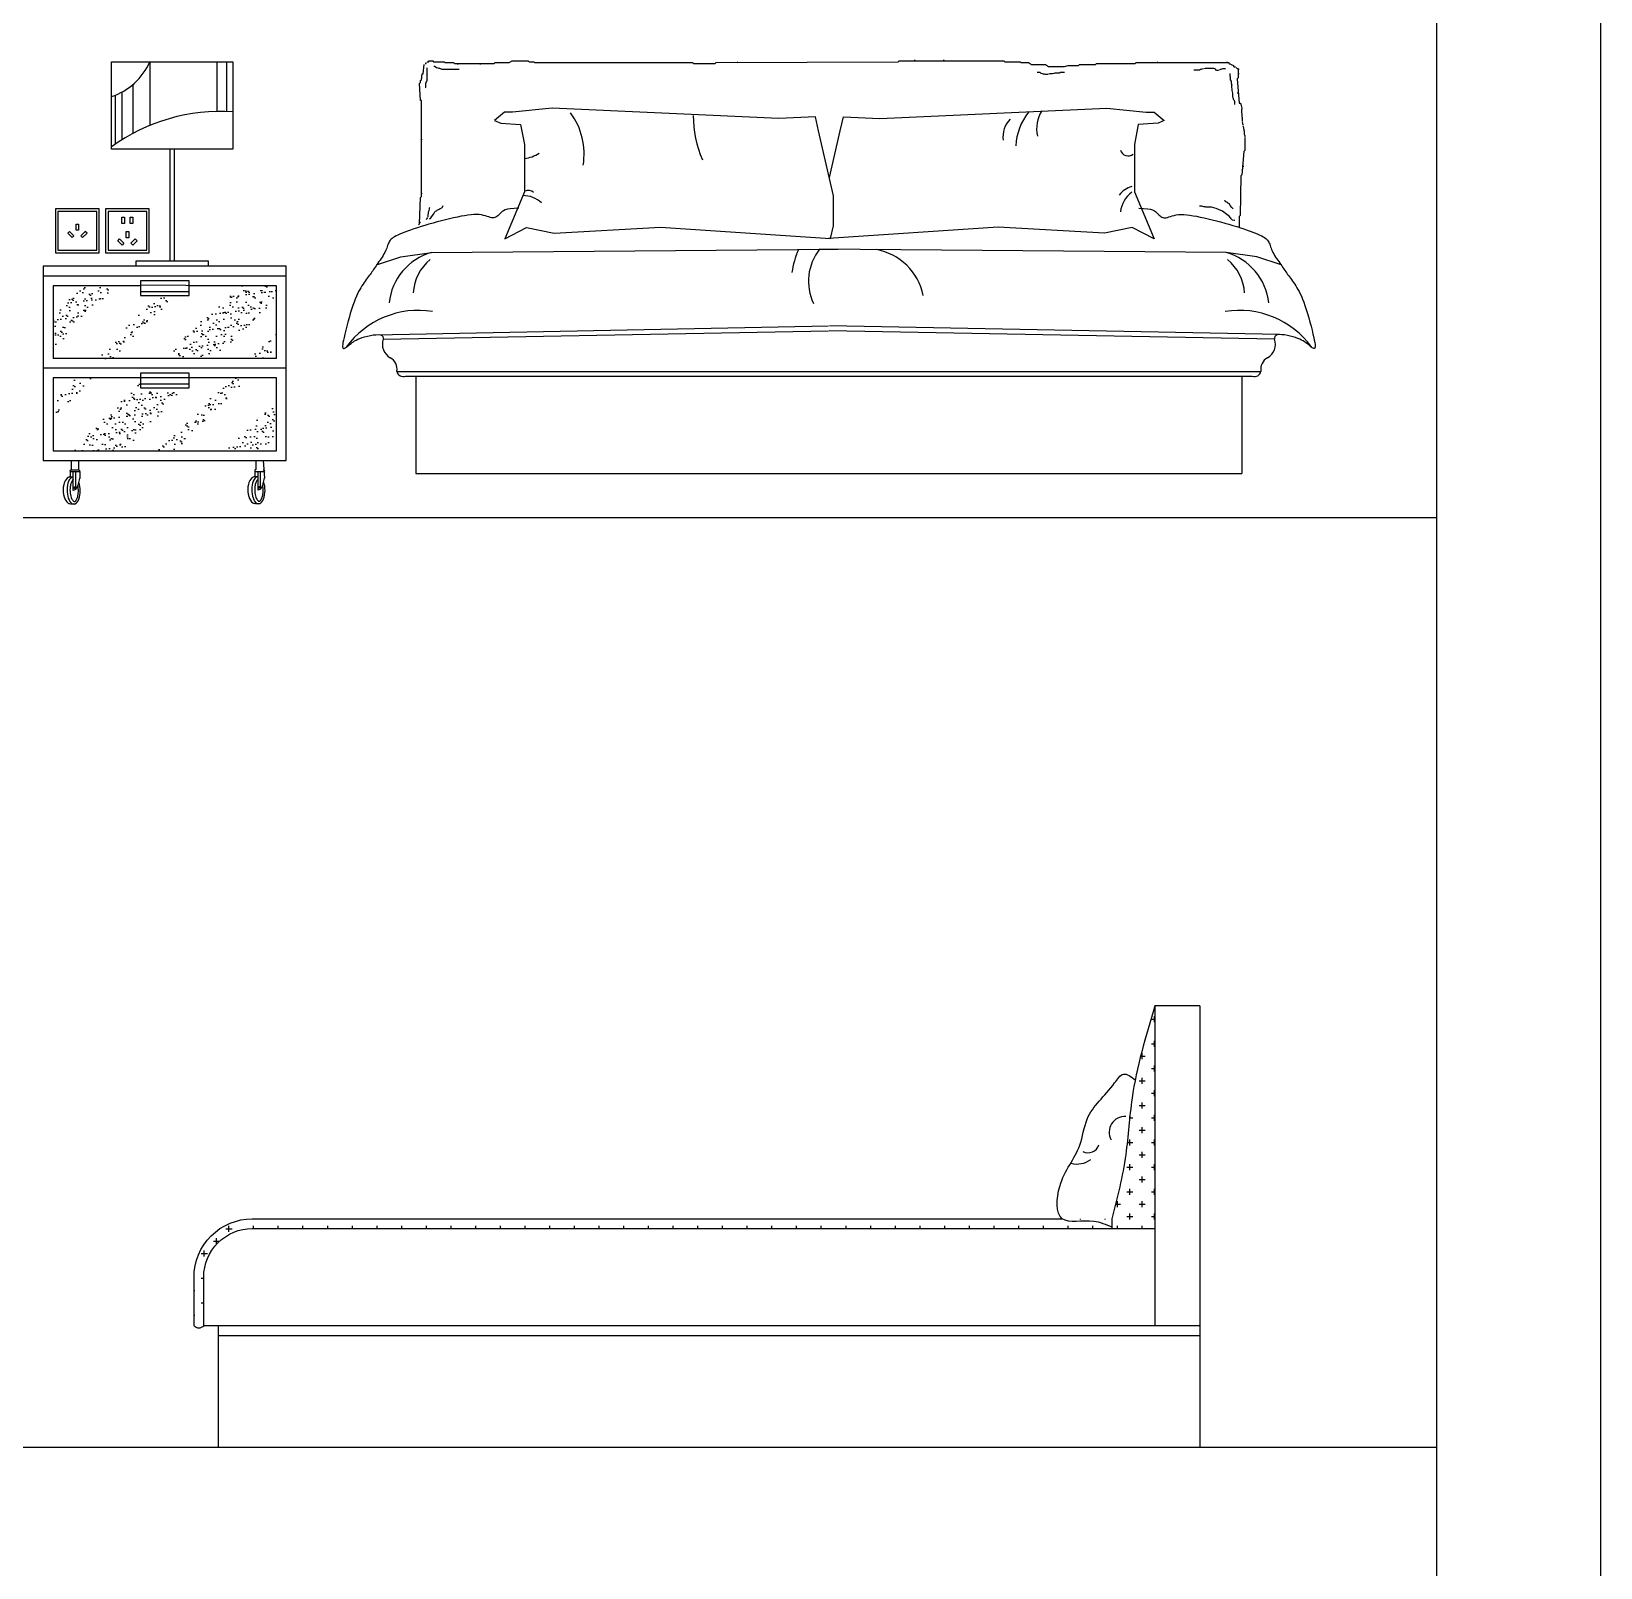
# Model space of a CAD drawing. Header units: inches. Extents: x 15.4 to 57.9, y 9.9 to 34.7.
# Drawn here: x 33.188 to 36.418, y 21.963 to 25.125 of the extents above; entities that cross this region are included whole.
import ezdxf

# ---------------------------------------------------------------- set-up
doc = ezdxf.new("R2010")
doc.units = ezdxf.units.IN
doc.header["$MEASUREMENT"] = 0
for name, color, linetype in [('02', 2, 'Continuous'), ('1', 1, 'Continuous'), ('8', 8, 'Continuous'), ('kadrbm', 4, 'Continuous')]:
    doc.layers.add(name, color=color, linetype=linetype)
pattern_1 = [(0, (36.813902, 6.785021), (0.0254, 0.0254), [0.0127, -0.0381]), (90, (36.820252, 6.778671), (-0.0254, 0.0254), [0.0127, -0.0381])]

# ---------------------------------------------------------------- blocks, each defined once
blk = doc.blocks.new('kadrbm')
at = {"layer": 'kadrbm', "color": 4}
blk.add_lwpolyline([(0, 0), (0, 24.7972), (21, 24.7972), (21, 0), (0, 0)], close=True, dxfattribs=at)
blk.add_lwpolyline([(20.6631, 0.3257), (20.6631, 24.4603), (0.3369, 24.4603), (0.3369, 0.3257), (20.6631, 0.3257)], dxfattribs=at)

msp = doc.modelspace()

# ---------------------------------------------------------------- hatches: boundary and pattern name
at = {"layer": '8'}
h = msp.add_hatch(dxfattribs=at)
h.set_pattern_fill('AR-SAND', color=256, scale=0.012, style=0)
h.set_pattern_definition([(37.5, (26.076506, 16.970882), (-0.00075592, 0.023121885), [0, -0.01824, 0, -0.0204, 0, -0.0195]), (7.5, (26.076506, 16.970882), (0.02123732, 0.03386575), [0, -0.00984, 0, -0.01644, 0, -0.0063]), (327.5, (26.061746, 16.970882), (0.037369702, 6.791e-05), [0, -0.006, 0, -0.0216, 0, -0.0282]), (317.5, (26.061746, 16.970882), (0.03607352, 0.01053211), [0, -0.003, 0, -0.01416, 0, -0.0162])])
h.paths.add_polyline_path([(33.3631, 24.6017), (33.2924, 24.6017), (33.2324, 24.5416), (33.2324, 24.4709)])
h.paths.add_polyline_path([(33.3145, 24.4117), (33.2792, 24.4117), (33.2324, 24.3649), (33.2324, 24.3295)])
h.paths.add_polyline_path([(33.4845, 24.5817), (33.4492, 24.5817), (33.3192, 24.4517), (33.3545, 24.4517)])
h.paths.add_polyline_path([(33.6813, 24.6017), (33.6106, 24.6017), (33.4606, 24.4517), (33.5313, 24.4517)])
h.paths.add_polyline_path([(33.4713, 24.3917), (33.4124, 24.3917), (33.4124, 24.4034), (33.2706, 24.2617), (33.3413, 24.2617)])
h.paths.add_polyline_path([(33.5067, 24.3917), (33.4713, 24.3917), (33.3413, 24.2617), (33.3767, 24.2617)])
h.paths.add_polyline_path([(33.6924, 24.5774), (33.6924, 24.6017), (33.6813, 24.6017), (33.5313, 24.4517), (33.5667, 24.4517)])
h.paths.add_polyline_path([(33.6327, 24.4117), (33.5974, 24.4117), (33.4474, 24.2617), (33.4827, 24.2617)])
h.paths.add_polyline_path([(33.6924, 24.4713), (33.6924, 24.5067), (33.6374, 24.4517), (33.6727, 24.4517)], flags=17)
h.paths.add_polyline_path([(33.6924, 24.3652), (33.5888, 24.2617), (33.6595, 24.2617), (33.6924, 24.2945)])
h = msp.add_hatch(dxfattribs=at)
h.set_pattern_fill('CROSS', color=256, scale=0.004, style=0)
h.set_pattern_definition(pattern_1)
edge = h.paths.add_edge_path()
edge.add_spline(control_points=[(35.5002, 23.1189), (35.4813, 23.0561), (35.4513, 22.9559), (35.4426, 22.7992), (35.4197, 22.7111), (35.4066, 22.6607)], knot_values=[0, 0, 0, 0, 195.799515, 312.361774, 468.286171, 468.286171, 468.286171, 468.286171], degree=3, periodic=0)
edge.add_line((35.4066, 22.6607), (35.5002, 22.6607))
edge.add_line((35.5002, 22.6607), (35.5002, 23.1189))
h = msp.add_hatch(dxfattribs=at)
h.set_pattern_fill('CROSS', color=256, scale=0.004, style=0)
h.set_pattern_definition(pattern_1)
h.paths.add_polyline_path([(33.6426, 22.6807, 0.414214), (33.5226, 22.5607), (33.5226, 22.4607, 0.436993), (33.5426, 22.4607), (33.5426, 22.5607, -0.414214), (33.6426, 22.6607), (34.6907, 22.6607), (34.6907, 22.6807)])
h = msp.add_hatch(dxfattribs=at)
h.set_pattern_fill('CROSS', color=256, scale=0.004, style=0)
h.set_pattern_definition(pattern_1)
h.paths.add_polyline_path([(35.4118, 22.6607), (35.4118, 22.6807), (34.6907, 22.6807), (34.6907, 22.6607)])

# ---------------------------------------------------------------- linework, layer by layer
at = {"layer": '02'}
for p, q in [((33.4322, 24.9318), (33.4322, 25.0627)), ((33.5705, 24.9604), (33.5705, 25.0627)), ((33.5902, 24.9603), (33.5902, 25.0627)), ((34.0022, 25.0627), (34.0061, 25.0627)), ((34.0061, 25.0647), (34.0139, 25.0647)), ((34.0061, 25.0627), (34.0061, 25.0647)), ((34.0139, 25.0647), (34.0158, 25.0627)), ((34.0158, 25.0627), (34.0372, 25.0627)), ((34.0372, 25.0627), (34.0392, 25.0608)), ((34.1713, 25.0608), (34.1771, 25.0647)), ((34.1771, 25.0647), (34.2102, 25.0647)), ((34.2102, 25.0647), (34.2121, 25.0627)), ((34.2121, 25.0627), (34.2218, 25.0627)), ((34.2218, 25.0627), (34.2238, 25.0608)), ((34.5969, 25.0608), (34.972, 25.0627)), ((34.6397, 25.0608), (34.6416, 25.0627)), ((34.972, 25.0627), (34.9739, 25.0647)), ((34.9739, 25.0647), (35.1896, 25.0647)), ((35.005, 25.0647), (35.007, 25.0666)), ((35.0653, 25.0666), (35.0672, 25.0647)), ((35.1896, 25.0647), (35.1916, 25.0627)), ((35.1916, 25.0627), (35.2227, 25.0627)), ((35.2227, 25.0627), (35.2246, 25.0608)), ((35.5044, 25.0608), (35.5064, 25.0627)), ((35.6483, 25.0627), (35.6483, 25.0608)), ((33.9906, 25.0258), (33.9925, 25.0375)), ((33.9906, 25.0297), (33.9925, 25.0297)), ((33.9925, 25.0375), (33.9945, 25.0375)), ((33.9945, 25.0375), (33.9964, 25.0569)), ((33.9945, 25.053), (33.9964, 25.053)), ((33.9984, 25.0589), (34.0003, 25.0589)), ((34.0003, 25.0589), (34.0003, 25.0608)), ((34.002, 25.0503), (34.002, 25.0238)), ((34.002, 25.0379), (34.0028, 25.0363)), ((34.016, 25.0534), (34.0176, 25.0534)), ((34.0176, 25.0534), (34.0192, 25.0527)), ((34.0192, 25.0527), (34.0215, 25.0511)), ((34.0215, 25.0511), (34.0246, 25.0503)), ((34.0246, 25.0503), (34.0262, 25.0495)), ((34.0262, 25.0495), (34.0277, 25.0495)), ((34.0277, 25.0495), (34.0324, 25.0472)), ((34.0324, 25.0472), (34.0683, 25.0472)), ((34.0392, 25.0608), (34.0567, 25.0608)), ((34.0567, 25.0608), (34.0586, 25.0589)), ((34.0586, 25.0589), (34.1402, 25.0589)), ((34.0644, 25.0589), (34.0664, 25.0569)), ((34.1111, 25.0569), (34.113, 25.0589)), ((34.1402, 25.0589), (34.1422, 25.0608)), ((34.1422, 25.0608), (34.1713, 25.0608)), ((34.2238, 25.0608), (34.5483, 25.0608)), ((34.5483, 25.0608), (34.5503, 25.0589)), ((34.5503, 25.0589), (34.595, 25.0589)), ((34.595, 25.0589), (34.5969, 25.0608)), ((35.2246, 25.0608), (35.2402, 25.0608)), ((35.2402, 25.0608), (35.246, 25.0569)), ((35.246, 25.0569), (35.2751, 25.0569)), ((35.2581, 25.0409), (35.2637, 25.0409)), ((35.2637, 25.0409), (35.2653, 25.0393)), ((35.2653, 25.0393), (35.2685, 25.0385)), ((35.2685, 25.0385), (35.2701, 25.0377)), ((35.2701, 25.0377), (35.2724, 25.0377)), ((35.2724, 25.0377), (35.274, 25.0369)), ((35.274, 25.0369), (35.2796, 25.0369)), ((35.2751, 25.0569), (35.281, 25.053)), ((35.2796, 25.0369), (35.2812, 25.0377)), ((35.281, 25.053), (35.314, 25.053)), ((35.2828, 25.0377), (35.2844, 25.0385)), ((35.2844, 25.0385), (35.2892, 25.0385)), ((35.2892, 25.0385), (35.2932, 25.0393)), ((35.2932, 25.0393), (35.2948, 25.0401)), ((35.2948, 25.0401), (35.3036, 25.0401)), ((35.3036, 25.0401), (35.3059, 25.0409)), ((35.3059, 25.0409), (35.3139, 25.0409)), ((35.314, 25.053), (35.3218, 25.055)), ((35.3218, 25.055), (35.3432, 25.055)), ((35.3432, 25.055), (35.3451, 25.0569)), ((35.3451, 25.0569), (35.3781, 25.0569)), ((35.3781, 25.0569), (35.3801, 25.0589)), ((35.3801, 25.0589), (35.4598, 25.0589)), ((35.4598, 25.0589), (35.4617, 25.0608)), ((35.4617, 25.0608), (35.6521, 25.0608)), ((35.5923, 25.0457), (35.5803, 25.0457)), ((35.5938, 25.0465), (35.5923, 25.0457)), ((35.5954, 25.0465), (35.5938, 25.0465)), ((35.597, 25.0473), (35.5954, 25.0465)), ((35.6002, 25.0481), (35.597, 25.0473)), ((35.6034, 25.0489), (35.6018, 25.0481)), ((35.6218, 25.0489), (35.6034, 25.0489)), ((35.6234, 25.0481), (35.6218, 25.0489)), ((35.625, 25.0473), (35.6234, 25.0481)), ((35.6265, 25.0457), (35.625, 25.0473)), ((35.6281, 25.0449), (35.6265, 25.0457)), ((35.6297, 25.0449), (35.6281, 25.0449)), ((35.6313, 25.0457), (35.6297, 25.0449)), ((35.6345, 25.0465), (35.6329, 25.0457)), ((35.6361, 25.0465), (35.6345, 25.0465)), ((35.6393, 25.0481), (35.6361, 25.0465)), ((35.6457, 25.0481), (35.6393, 25.0481)), ((35.6521, 25.0608), (35.6521, 25.0589)), ((35.6521, 25.0589), (35.6619, 25.055)), ((35.6541, 25.0589), (35.6541, 25.0569)), ((35.6545, 25.0385), (35.6553, 25.0258)), ((35.6545, 25.0337), (35.6553, 25.0313)), ((35.6619, 25.055), (35.6619, 25.053)), ((35.6619, 25.053), (35.6638, 25.053)), ((35.6638, 25.053), (35.6657, 25.0511)), ((35.6677, 25.0511), (35.6696, 25.0491)), ((35.6696, 25.0491), (35.6716, 25.0491)), ((35.6716, 25.0297), (35.6696, 25.0278)), ((35.6716, 25.0491), (35.6716, 25.0297)), ((35.6716, 25.0472), (35.6735, 25.0472)), ((35.6735, 25.0375), (35.6716, 25.0375)), ((33.3749, 24.9024), (33.3749, 25.0007)), ((33.3977, 24.9156), (33.3977, 25.0168)), ((33.9867, 25.0181), (33.9886, 25.02)), ((33.9886, 24.9831), (33.9867, 25.0181)), ((33.9886, 24.9986), (33.9867, 24.9986)), ((33.9886, 25.0239), (33.9906, 25.0258)), ((33.9886, 25.02), (33.9886, 25.0239)), ((33.9997, 25.0199), (33.9989, 25.0184)), ((33.9989, 25.0184), (33.9989, 25.0098)), ((33.9989, 25.0098), (33.9997, 25.009)), ((34.0012, 25.0223), (33.9997, 25.0199)), ((34.002, 25.0238), (34.0012, 25.0223)), ((34.0028, 25.027), (34.002, 25.0254)), ((35.6553, 25.0258), (35.6569, 25.0226)), ((35.6569, 25.0226), (35.6584, 25.0034)), ((35.6569, 25.0178), (35.6584, 25.0146)), ((35.6584, 25.0034), (35.66, 24.9979)), ((35.66, 24.9979), (35.66, 24.9907)), ((35.6696, 25.0278), (35.6735, 24.9773)), ((35.6696, 24.9986), (35.6716, 24.9986)), ((33.3609, 24.8932), (33.3609, 24.994)), ((33.9906, 24.9831), (33.9886, 24.9831)), ((33.9906, 24.785), (33.9906, 24.9831)), ((34.2594, 24.9671), (34.1782, 24.959)), ((34.7263, 24.9461), (34.2594, 24.9671)), ((34.9341, 24.9461), (35.401, 24.9671)), ((35.401, 24.9671), (35.4823, 24.959)), ((35.66, 24.9907), (35.6616, 24.9875)), ((35.6616, 24.9875), (35.6616, 24.9859)), ((35.6616, 24.9859), (35.6624, 24.9843)), ((35.6624, 24.9843), (35.6632, 24.9827)), ((35.6632, 24.9827), (35.664, 24.9811)), ((35.664, 24.9811), (35.664, 24.9747)), ((35.6716, 24.9928), (35.6735, 24.9928)), ((35.6735, 24.9773), (35.6755, 24.9773)), ((35.6755, 24.9773), (35.6774, 24.9753)), ((35.6774, 24.9753), (35.6794, 24.9673)), ((35.6788, 24.966), (35.6781, 24.9638)), ((35.6794, 24.9673), (35.6788, 24.966)), ((34.1619, 24.959), (34.1411, 24.9416)), ((34.1411, 24.9416), (34.1538, 24.9365)), ((34.1538, 24.9365), (34.1944, 24.9332)), ((34.1782, 24.959), (34.1619, 24.959)), ((34.1944, 24.9332), (34.2025, 24.8926)), ((34.8015, 24.9492), (34.7263, 24.9461)), ((34.8081, 24.9205), (34.8015, 24.9492)), ((34.8524, 24.9205), (34.859, 24.9492)), ((34.859, 24.9492), (34.9341, 24.9461)), ((35.466, 24.9332), (35.4579, 24.8926)), ((35.5067, 24.9365), (35.466, 24.9332)), ((35.4823, 24.959), (35.4985, 24.959)), ((35.4985, 24.959), (35.5194, 24.9416)), ((35.5194, 24.9416), (35.5067, 24.9365)), ((35.6781, 24.9638), (35.6781, 24.9617)), ((35.6781, 24.9617), (35.6783, 24.9604)), ((35.6783, 24.9604), (35.6785, 24.9589)), ((35.6785, 24.9589), (35.6786, 24.9575)), ((35.6786, 24.9575), (35.679, 24.9561)), ((35.679, 24.9561), (35.6797, 24.942)), ((35.679, 24.9515), (35.6794, 24.9503)), ((35.6794, 24.9463), (35.6797, 24.9447)), ((35.6797, 24.942), (35.6799, 24.9405)), ((35.6799, 24.9391), (35.6806, 24.9365)), ((35.6806, 24.9365), (35.6806, 24.9353)), ((35.6806, 24.9353), (35.681, 24.9338)), ((35.681, 24.9338), (35.6812, 24.9324)), ((33.9925, 24.9015), (33.9906, 24.9035)), ((34.8389, 24.7866), (34.8081, 24.9205)), ((34.8302, 24.8242), (34.8524, 24.9205)), ((35.6815, 24.9309), (35.6819, 24.9297)), ((35.6819, 24.9297), (35.6821, 24.9286)), ((35.6821, 24.9286), (35.6824, 24.927)), ((35.6824, 24.927), (35.6828, 24.9255)), ((35.6828, 24.9255), (35.6832, 24.9239)), ((35.6832, 24.9239), (35.6833, 24.9226)), ((35.6833, 24.9226), (35.6835, 24.9215)), ((35.6835, 24.9215), (35.6837, 24.9199)), ((35.6837, 24.9199), (35.6837, 24.9168)), ((35.6837, 24.9168), (35.6839, 24.9157)), ((35.6839, 24.9157), (35.6839, 24.9136)), ((35.6839, 24.9136), (35.6843, 24.9125)), ((35.6843, 24.9125), (35.685, 24.9103)), ((35.685, 24.9103), (35.6855, 24.9091)), ((35.6862, 24.9065), (35.6852, 24.9054)), ((35.6852, 24.9054), (35.6852, 24.8802)), ((35.6855, 24.9091), (35.6862, 24.908)), ((34.2025, 24.8926), (34.2025, 24.7952)), ((35.4579, 24.8926), (35.4579, 24.7952)), ((35.6832, 24.8782), (35.6793, 24.8297)), ((35.6852, 24.8802), (35.6832, 24.8782)), ((35.6813, 24.8413), (35.6793, 24.8394)), ((35.6832, 24.8472), (35.6813, 24.8472)), ((35.6774, 24.8277), (35.6755, 24.7462)), ((35.6793, 24.8297), (35.6774, 24.8277)), ((33.9867, 24.7287), (33.9886, 24.7831)), ((33.9886, 24.7831), (33.9906, 24.785)), ((33.9906, 24.7908), (33.9925, 24.7928)), ((34.2025, 24.7952), (34.162, 24.6982)), ((34.8389, 24.7251), (34.8389, 24.7866)), ((35.4579, 24.7952), (35.4985, 24.6982)), ((35.6441, 24.7763), (35.6441, 24.7771)), ((35.6457, 24.7755), (35.6441, 24.7763)), ((35.6465, 24.7739), (35.6457, 24.7755)), ((35.6481, 24.7739), (35.6465, 24.7739)), ((35.6497, 24.7731), (35.6481, 24.7739)), ((35.6505, 24.7715), (35.6497, 24.7731)), ((35.6521, 24.7707), (35.6505, 24.7715)), ((34.002, 24.7402), (34.0012, 24.7386)), ((34.0028, 24.7418), (34.002, 24.7402)), ((34.0044, 24.7496), (34.0036, 24.748)), ((34.0036, 24.748), (34.0036, 24.7433)), ((34.0051, 24.7542), (34.0044, 24.7527)), ((34.0044, 24.7527), (34.0044, 24.7496)), ((34.0059, 24.7558), (34.0051, 24.7542)), ((34.0067, 24.7597), (34.0059, 24.7558)), ((34.0075, 24.7628), (34.0067, 24.7612)), ((34.0067, 24.7612), (34.0067, 24.7597)), ((34.0075, 24.7394), (34.009, 24.7402)), ((34.009, 24.7402), (34.0114, 24.7433)), ((34.0114, 24.7433), (34.016, 24.7496)), ((34.016, 24.7496), (34.0184, 24.7535)), ((34.0184, 24.7535), (34.0199, 24.755)), ((34.0199, 24.755), (34.0215, 24.7558)), ((34.0215, 24.7558), (34.0231, 24.7574)), ((34.0231, 24.7574), (34.027, 24.7589)), ((34.027, 24.7589), (34.0293, 24.7605)), ((34.0293, 24.7605), (34.0324, 24.762)), ((34.0324, 24.762), (34.034, 24.7636)), ((34.034, 24.7636), (34.0348, 24.7651)), ((34.0348, 24.7651), (34.0355, 24.7667)), ((34.0487, 24.7393), (34.0403, 24.7372)), ((34.0569, 24.7412), (34.0487, 24.7393)), ((34.0648, 24.743), (34.0569, 24.7412)), ((34.0723, 24.7445), (34.0648, 24.743)), ((34.0795, 24.7458), (34.0723, 24.7445)), ((34.0864, 24.7469), (34.0795, 24.7458)), ((34.0928, 24.7476), (34.0864, 24.7469)), ((34.0988, 24.7481), (34.0928, 24.7476)), ((34.1045, 24.7482), (34.0988, 24.7481)), ((34.1096, 24.748), (34.1045, 24.7482)), ((34.1143, 24.7474), (34.1096, 24.748)), ((34.1186, 24.7465), (34.1143, 24.7474)), ((34.1225, 24.7455), (34.1186, 24.7465)), ((34.1261, 24.7443), (34.1225, 24.7455)), ((34.1293, 24.7432), (34.1261, 24.7443)), ((34.1323, 24.7423), (34.1293, 24.7432)), ((34.135, 24.7416), (34.1323, 24.7423)), ((34.1375, 24.7412), (34.135, 24.7416)), ((34.1398, 24.7413), (34.1375, 24.7412)), ((34.142, 24.7418), (34.1398, 24.7413)), ((34.144, 24.7426), (34.142, 24.7418)), ((34.1459, 24.7438), (34.144, 24.7426)), ((34.1477, 24.7452), (34.1459, 24.7438)), ((34.1495, 24.7468), (34.1477, 24.7452)), ((34.1512, 24.7486), (34.1495, 24.7468)), ((34.1529, 24.7504), (34.1512, 24.7486)), ((34.1547, 24.7524), (34.1529, 24.7504)), ((34.1567, 24.7543), (34.1547, 24.7524)), ((34.1593, 24.7561), (34.1567, 24.7543)), ((34.1628, 24.7577), (34.1593, 24.7561)), ((34.1675, 24.7591), (34.1628, 24.7577)), ((34.1736, 24.7602), (34.1675, 24.7591)), ((34.1814, 24.7609), (34.1736, 24.7602)), ((34.1913, 24.7612), (34.1814, 24.7609)), ((35.4671, 24.7612), (35.477, 24.7609)), ((35.477, 24.7609), (35.4848, 24.7602)), ((35.4848, 24.7602), (35.4909, 24.7591)), ((35.4909, 24.7591), (35.4956, 24.7577)), ((35.4956, 24.7577), (35.4991, 24.7561)), ((35.4991, 24.7561), (35.5017, 24.7543)), ((35.5017, 24.7543), (35.5037, 24.7524)), ((35.5037, 24.7524), (35.5055, 24.7504)), ((35.5055, 24.7504), (35.5072, 24.7486)), ((35.5072, 24.7486), (35.5089, 24.7468)), ((35.5089, 24.7468), (35.5107, 24.7452)), ((35.5107, 24.7452), (35.5125, 24.7438)), ((35.5125, 24.7438), (35.5144, 24.7426)), ((35.5144, 24.7426), (35.5164, 24.7418)), ((35.5164, 24.7418), (35.5186, 24.7413)), ((35.5186, 24.7413), (35.5209, 24.7412)), ((35.5209, 24.7412), (35.5234, 24.7416)), ((35.5234, 24.7416), (35.5261, 24.7423)), ((35.5261, 24.7423), (35.5291, 24.7432)), ((35.5291, 24.7432), (35.5323, 24.7443)), ((35.5323, 24.7443), (35.5359, 24.7455)), ((35.5359, 24.7455), (35.5398, 24.7465)), ((35.5398, 24.7465), (35.5441, 24.7474)), ((35.5441, 24.7474), (35.5488, 24.748)), ((35.5488, 24.748), (35.554, 24.7482)), ((35.554, 24.7482), (35.5596, 24.7481)), ((35.5596, 24.7481), (35.5656, 24.7476)), ((35.5656, 24.7476), (35.572, 24.7469)), ((35.572, 24.7469), (35.5789, 24.7458)), ((35.5789, 24.7458), (35.5861, 24.7445)), ((35.5861, 24.7445), (35.5936, 24.743)), ((35.597, 24.7651), (35.5923, 24.7651)), ((35.5936, 24.743), (35.6015, 24.7412)), ((35.601, 24.7643), (35.597, 24.7651)), ((35.6034, 24.7643), (35.601, 24.7643)), ((35.6015, 24.7412), (35.6097, 24.7393)), ((35.605, 24.7635), (35.6034, 24.7643)), ((35.617, 24.7635), (35.605, 24.7635)), ((35.6097, 24.7393), (35.6181, 24.7372)), ((35.6265, 24.7604), (35.617, 24.7635)), ((35.6313, 24.7588), (35.6265, 24.7604)), ((35.6393, 24.7548), (35.6313, 24.7588)), ((35.6481, 24.7484), (35.6393, 24.7548)), ((35.6537, 24.7444), (35.6481, 24.7484)), ((35.6537, 24.7699), (35.6521, 24.7707)), ((35.6545, 24.7683), (35.6537, 24.7699)), ((35.6569, 24.7396), (35.6537, 24.7444)), ((35.6553, 24.7667), (35.6545, 24.7683)), ((35.6584, 24.7627), (35.6553, 24.7667)), ((35.66, 24.7364), (35.6569, 24.7396)), ((35.6616, 24.7596), (35.6584, 24.7627)), ((35.6755, 24.7462), (35.6735, 24.7442)), ((35.6735, 24.7442), (35.6738, 24.7215)), ((35.6774, 24.7559), (35.6755, 24.7559)), ((33.9463, 24.7077), (33.942, 24.7059)), ((33.9511, 24.7097), (33.9463, 24.7077)), ((33.9563, 24.7118), (33.9511, 24.7097)), ((33.9621, 24.7139), (33.9563, 24.7118)), ((33.9684, 24.7162), (33.9621, 24.7139)), ((33.9751, 24.7184), (33.9684, 24.7162)), ((33.9823, 24.7208), (33.9751, 24.7184)), ((33.9899, 24.7232), (33.9823, 24.7208)), ((33.9848, 24.7268), (33.9867, 24.7287)), ((33.9867, 24.7306), (33.9886, 24.7326)), ((33.9978, 24.7256), (33.9899, 24.7232)), ((34.0061, 24.728), (33.9978, 24.7256)), ((34.0012, 24.7386), (34.0005, 24.7371)), ((34.0145, 24.7304), (34.0061, 24.728)), ((34.0231, 24.7328), (34.0145, 24.7304)), ((34.0317, 24.735), (34.0231, 24.7328)), ((34.0403, 24.7372), (34.0317, 24.735)), ((34.162, 24.6982), (34.2072, 24.7218)), ((34.2072, 24.7218), (34.264, 24.7098)), ((34.264, 24.7098), (34.4826, 24.7221)), ((34.4826, 24.7221), (34.8323, 24.6988)), ((35.1779, 24.7221), (34.8282, 24.6988)), ((34.8323, 24.6988), (34.8389, 24.7251)), ((35.3965, 24.7098), (35.1779, 24.7221)), ((35.4532, 24.7218), (35.3965, 24.7098)), ((35.4985, 24.6982), (35.4532, 24.7218)), ((35.6181, 24.7372), (35.6267, 24.735)), ((35.6267, 24.735), (35.6353, 24.7328)), ((35.6353, 24.7328), (35.6439, 24.7304)), ((35.6439, 24.7304), (35.6523, 24.728)), ((35.6523, 24.728), (35.6606, 24.7256)), ((35.6632, 24.7356), (35.66, 24.7364)), ((35.6606, 24.7256), (35.6685, 24.7232)), ((35.6648, 24.7356), (35.6632, 24.7356)), ((35.6685, 24.7232), (35.6761, 24.7208)), ((35.6761, 24.7208), (35.6833, 24.7184)), ((35.6833, 24.7184), (35.69, 24.7162)), ((35.69, 24.7162), (35.6963, 24.7139)), ((35.6963, 24.7139), (35.7021, 24.7118)), ((35.7021, 24.7118), (35.7073, 24.7097)), ((35.7073, 24.7097), (35.7121, 24.7077)), ((35.7121, 24.7077), (35.7164, 24.7059)), ((33.918, 24.6762), (33.9167, 24.6732)), ((33.9191, 24.6791), (33.918, 24.6762)), ((33.9201, 24.6818), (33.9191, 24.6791)), ((33.921, 24.6845), (33.9201, 24.6818)), ((33.9219, 24.687), (33.921, 24.6845)), ((33.9229, 24.6894), (33.9219, 24.687)), ((33.924, 24.6916), (33.9229, 24.6894)), ((33.9252, 24.6936), (33.924, 24.6916)), ((33.9266, 24.6955), (33.9252, 24.6936)), ((33.9282, 24.6973), (33.9266, 24.6955)), ((33.9302, 24.699), (33.9282, 24.6973)), ((33.9325, 24.7007), (33.9302, 24.699)), ((33.9352, 24.7024), (33.9325, 24.7007)), ((33.9384, 24.7041), (33.9352, 24.7024)), ((33.942, 24.7059), (33.9384, 24.7041)), ((34.0114, 24.67), (34.8484, 24.6767)), ((35.647, 24.67), (34.81, 24.6767)), ((34.8282, 24.6988), (34.8281, 24.6991)), ((35.7164, 24.7059), (35.72, 24.7041)), ((35.72, 24.7041), (35.7232, 24.7024)), ((35.7232, 24.7024), (35.7259, 24.7007)), ((35.7259, 24.7007), (35.7282, 24.699)), ((35.7282, 24.699), (35.7302, 24.6973)), ((35.7302, 24.6973), (35.7318, 24.6955)), ((35.7318, 24.6955), (35.7332, 24.6936)), ((35.7332, 24.6936), (35.7344, 24.6916)), ((35.7344, 24.6916), (35.7355, 24.6894)), ((35.7355, 24.6894), (35.7365, 24.687)), ((35.7365, 24.687), (35.7374, 24.6845)), ((35.7374, 24.6845), (35.7383, 24.6818)), ((35.7383, 24.6818), (35.7393, 24.6791)), ((35.7393, 24.6791), (35.7404, 24.6762)), ((35.7404, 24.6762), (35.7417, 24.6732)), ((33.8972, 24.6425), (33.8954, 24.6399)), ((33.8991, 24.6453), (33.8972, 24.6425)), ((33.8985, 24.6444), (33.9484, 24.661)), ((33.9012, 24.6482), (33.8991, 24.6453)), ((33.9033, 24.6512), (33.9012, 24.6482)), ((33.9055, 24.6543), (33.9033, 24.6512)), ((33.9076, 24.6574), (33.9055, 24.6543)), ((33.9098, 24.6606), (33.9076, 24.6574)), ((33.9118, 24.6638), (33.9098, 24.6606)), ((33.9136, 24.667), (33.9118, 24.6638)), ((33.9153, 24.6701), (33.9136, 24.667)), ((33.9167, 24.6732), (33.9153, 24.6701)), ((33.9484, 24.661), (34.0114, 24.67)), ((35.71, 24.661), (35.647, 24.67)), ((35.7599, 24.6444), (35.71, 24.661)), ((35.7417, 24.6732), (35.7431, 24.6701)), ((35.7431, 24.6701), (35.7448, 24.667)), ((35.7448, 24.667), (35.7466, 24.6638)), ((35.7466, 24.6638), (35.7486, 24.6606)), ((35.7486, 24.6606), (35.7508, 24.6574)), ((35.7508, 24.6574), (35.7529, 24.6543)), ((35.7529, 24.6543), (35.7551, 24.6512)), ((35.7551, 24.6512), (35.7572, 24.6482)), ((35.7572, 24.6482), (35.7593, 24.6453)), ((35.7593, 24.6453), (35.7612, 24.6425)), ((35.7612, 24.6425), (35.763, 24.6399)), ((33.7124, 24.6417), (33.2124, 24.6417)), ((33.2124, 24.6217), (33.7124, 24.6217)), ((33.875, 24.6111), (33.8727, 24.608)), ((33.8771, 24.6141), (33.875, 24.6111)), ((33.8793, 24.617), (33.8771, 24.6141)), ((33.8813, 24.6197), (33.8793, 24.617)), ((33.8833, 24.6224), (33.8813, 24.6197)), ((33.8852, 24.625), (33.8833, 24.6224)), ((33.887, 24.6275), (33.8852, 24.625)), ((33.8887, 24.6299), (33.887, 24.6275)), ((33.8904, 24.6324), (33.8887, 24.6299)), ((33.892, 24.6348), (33.8904, 24.6324)), ((33.8937, 24.6373), (33.892, 24.6348)), ((33.8954, 24.6399), (33.8937, 24.6373)), ((35.763, 24.6399), (35.7647, 24.6373)), ((35.7647, 24.6373), (35.7664, 24.6348)), ((35.7664, 24.6348), (35.7681, 24.6324)), ((35.7681, 24.6324), (35.7697, 24.6299)), ((35.7697, 24.6299), (35.7714, 24.6275)), ((35.7714, 24.6275), (35.7732, 24.625)), ((35.7732, 24.625), (35.7751, 24.6224)), ((35.7751, 24.6224), (35.7771, 24.6197)), ((35.7771, 24.6197), (35.7791, 24.617)), ((35.7791, 24.617), (35.7813, 24.6141)), ((35.7813, 24.6141), (35.7834, 24.6111)), ((35.7834, 24.6111), (35.7857, 24.608)), ((33.4124, 24.6037), (33.6924, 24.6017)), ((33.4124, 24.5897), (33.5124, 24.5897)), ((33.8568, 24.5798), (33.8544, 24.5741)), ((33.8591, 24.5849), (33.8568, 24.5798)), ((33.8614, 24.5895), (33.8591, 24.5849)), ((33.8637, 24.5938), (33.8614, 24.5895)), ((33.866, 24.5976), (33.8637, 24.5938)), ((33.8682, 24.6013), (33.866, 24.5976)), ((33.8705, 24.6047), (33.8682, 24.6013)), ((33.8727, 24.608), (33.8705, 24.6047)), ((35.7857, 24.608), (35.7879, 24.6047)), ((35.7879, 24.6047), (35.7902, 24.6013)), ((35.7902, 24.6013), (35.7924, 24.5976)), ((35.7924, 24.5976), (35.7947, 24.5938)), ((35.7947, 24.5938), (35.797, 24.5895)), ((35.797, 24.5895), (35.7993, 24.5849)), ((35.7993, 24.5849), (35.8016, 24.5798)), ((35.8016, 24.5798), (35.804, 24.5741)), ((33.8468, 24.5528), (33.8443, 24.5444)), ((33.8494, 24.5606), (33.8468, 24.5528)), ((33.8519, 24.5677), (33.8494, 24.5606)), ((33.8544, 24.5741), (33.8519, 24.5677)), ((35.804, 24.5741), (35.8065, 24.5677)), ((35.8065, 24.5677), (35.809, 24.5606)), ((35.809, 24.5606), (35.8116, 24.5528)), ((35.8116, 24.5528), (35.8141, 24.5444)), ((33.8369, 24.5181), (33.8348, 24.5098)), ((33.8392, 24.5268), (33.8369, 24.5181)), ((33.8417, 24.5356), (33.8392, 24.5268)), ((33.8443, 24.5444), (33.8417, 24.5356)), ((33.897, 24.5008), (34.8282, 24.519)), ((35.7564, 24.5009), (34.8302, 24.519)), ((35.8141, 24.5444), (35.8167, 24.5356)), ((35.8167, 24.5356), (35.8192, 24.5268)), ((35.8192, 24.5268), (35.8215, 24.5181)), ((35.8215, 24.5181), (35.8236, 24.5098)), ((33.8286, 24.4807), (33.8284, 24.4777)), ((33.8292, 24.4846), (33.8286, 24.4807)), ((33.8301, 24.4894), (33.8292, 24.4846)), ((33.8313, 24.4952), (33.8301, 24.4894)), ((33.8329, 24.502), (33.8313, 24.4952)), ((33.8348, 24.5098), (33.8329, 24.502)), ((33.8416, 24.4796), (33.8437, 24.4812)), ((33.8437, 24.4812), (33.8458, 24.4829)), ((33.8458, 24.4829), (33.848, 24.4846)), ((33.848, 24.4846), (33.8505, 24.4863)), ((33.8505, 24.4863), (33.8532, 24.488)), ((33.8532, 24.488), (33.8562, 24.4897)), ((33.8562, 24.4897), (33.8598, 24.4913)), ((33.8598, 24.4913), (33.8638, 24.493)), ((33.8638, 24.493), (33.8685, 24.4947)), ((33.8685, 24.4947), (33.8738, 24.4963)), ((33.8738, 24.4963), (33.8795, 24.4979)), ((33.8795, 24.4979), (33.8855, 24.4992)), ((33.8855, 24.4992), (33.8914, 24.5002)), ((33.8914, 24.5002), (33.897, 24.5008)), ((33.897, 24.5008), (33.902, 24.5009)), ((33.902, 24.5009), (33.9063, 24.5004)), ((33.9063, 24.5004), (33.9094, 24.4991)), ((33.9094, 24.4991), (33.9114, 24.497)), ((33.9114, 24.497), (33.9122, 24.4943)), ((33.9122, 24.4914), (34.8283, 24.509)), ((33.9122, 24.4943), (33.9122, 24.4914)), ((35.7462, 24.4914), (34.8301, 24.509)), ((35.747, 24.497), (35.7462, 24.4943)), ((35.7462, 24.4943), (35.7462, 24.4914)), ((35.749, 24.4991), (35.747, 24.497)), ((35.7521, 24.5004), (35.749, 24.4991)), ((35.7564, 24.5009), (35.7521, 24.5004)), ((35.7614, 24.5008), (35.7564, 24.5009)), ((35.767, 24.5002), (35.7614, 24.5008)), ((35.7729, 24.4992), (35.767, 24.5002)), ((35.7789, 24.4979), (35.7729, 24.4992)), ((35.7846, 24.4963), (35.7789, 24.4979)), ((35.7899, 24.4947), (35.7846, 24.4963)), ((35.7946, 24.493), (35.7899, 24.4947)), ((35.7986, 24.4913), (35.7946, 24.493)), ((35.8022, 24.4897), (35.7986, 24.4913)), ((35.8052, 24.488), (35.8022, 24.4897)), ((35.8079, 24.4863), (35.8052, 24.488)), ((35.8104, 24.4846), (35.8079, 24.4863)), ((35.8126, 24.4829), (35.8104, 24.4846)), ((35.8147, 24.4812), (35.8126, 24.4829)), ((35.8168, 24.4796), (35.8147, 24.4812)), ((35.8236, 24.5098), (35.8255, 24.502)), ((35.8255, 24.502), (35.8271, 24.4952)), ((35.8271, 24.4952), (35.8283, 24.4894)), ((35.8283, 24.4894), (35.8292, 24.4846)), ((35.8292, 24.4846), (35.8298, 24.4807)), ((35.8298, 24.4807), (35.83, 24.4777)), ((33.6924, 24.4517), (33.2324, 24.4517)), ((33.8284, 24.4777), (33.8284, 24.4755)), ((33.8284, 24.4755), (33.8287, 24.4739)), ((33.8287, 24.4739), (33.8293, 24.473)), ((33.8293, 24.473), (33.8302, 24.4726)), ((33.8302, 24.4726), (33.8313, 24.4727)), ((33.8313, 24.4727), (33.8326, 24.4732)), ((33.8326, 24.4732), (33.8342, 24.474)), ((33.8342, 24.474), (33.8358, 24.4751)), ((33.8358, 24.4751), (33.8377, 24.4764)), ((33.8377, 24.4764), (33.8396, 24.4779)), ((33.8396, 24.4779), (33.8416, 24.4796)), ((35.8188, 24.4779), (35.8168, 24.4796)), ((35.8207, 24.4764), (35.8188, 24.4779)), ((35.8226, 24.4751), (35.8207, 24.4764)), ((35.8242, 24.474), (35.8226, 24.4751)), ((35.8258, 24.4732), (35.8242, 24.474)), ((35.8271, 24.4727), (35.8258, 24.4732)), ((35.8282, 24.4726), (35.8271, 24.4727)), ((35.8291, 24.473), (35.8282, 24.4726)), ((35.8297, 24.4739), (35.8291, 24.473)), ((35.83, 24.4755), (35.8297, 24.4739)), ((35.83, 24.4777), (35.83, 24.4755)), ((33.7124, 24.4317), (33.2124, 24.4317)), ((33.94, 24.4253), (35.7184, 24.4253)), ((33.6924, 24.4117), (33.2324, 24.4117)), ((33.4124, 24.3997), (33.5124, 24.3997)), ((33.9577, 24.4153), (35.7007, 24.4153)), ((33.9792, 24.4153), (33.9792, 24.2153)), ((35.6792, 24.4153), (35.6792, 24.2153)), ((33.2624, 24.2417), (33.2624, 24.2411)), ((33.2699, 24.2411), (33.2699, 24.2229)), ((33.2699, 24.2229), (33.2848, 24.2229)), ((33.2848, 24.2411), (33.2848, 24.2229)), ((33.2923, 24.2411), (33.2923, 24.2417)), ((33.6426, 24.2422), (33.6426, 24.2417)), ((33.65, 24.2417), (33.65, 24.2235)), ((33.665, 24.2417), (33.6675, 24.2053)), ((33.6725, 24.2417), (33.6725, 24.2422)), ((33.2674, 24.2189), (33.2674, 24.2082)), ((33.2674, 24.2189), (33.2674, 24.2189)), ((33.2674, 24.2189), (33.2873, 24.2189)), ((33.2741, 24.1798), (33.2741, 24.2189)), ((33.2795, 24.1823), (33.2795, 24.2189)), ((33.2873, 24.2189), (33.2873, 24.2047)), ((33.6476, 24.2195), (33.6476, 24.2088)), ((33.6476, 24.2195), (33.6476, 24.2195)), ((33.6476, 24.2195), (33.6675, 24.2195)), ((33.6543, 24.1804), (33.6543, 24.2195)), ((33.6596, 24.1829), (33.6596, 24.2195)), ((33.9792, 24.2153), (35.6792, 24.2153)), ((33.2795, 24.1823), (33.2741, 24.1798)), ((33.6596, 24.1829), (33.6543, 24.1804)), ((35.5926, 23.1189), (35.5002, 23.1189)), ((35.5926, 23.1189), (35.5926, 22.2107)), ((35.5926, 22.4607), (33.5426, 22.4607)), ((33.5726, 22.4607), (33.5726, 22.2107)), ((33.5726, 22.4407), (35.5926, 22.4407)), ((33.5726, 22.2107), (35.5926, 22.2107))]:
    msp.add_line(p, q, dxfattribs=at)
for points in [[(33.3527, 25.0627), (33.6027, 25.0627), (33.6027, 24.8827), (33.3527, 24.8827)], [(33.2426, 24.7546), (33.2426, 24.6746), (33.3226, 24.6746), (33.3226, 24.7546)], [(33.3456, 24.7546), (33.3456, 24.6746), (33.4256, 24.6746), (33.4256, 24.7546)], [(33.3741, 24.7424), (33.3794, 24.7424), (33.3794, 24.7297), (33.3741, 24.7297)], [(33.3912, 24.7424), (33.3965, 24.7424), (33.3965, 24.7297), (33.3912, 24.7297)], [(33.2627, 24.7097), (33.2665, 24.7135), (33.2755, 24.7045), (33.2717, 24.7008)], [(33.2799, 24.7285), (33.2852, 24.7285), (33.2852, 24.7158), (33.2799, 24.7158)], [(33.3024, 24.7097), (33.2987, 24.7135), (33.2897, 24.7045), (33.2934, 24.7008)], [(33.383, 24.7131), (33.3883, 24.7131), (33.3883, 24.7004), (33.383, 24.7004)], [(33.3658, 24.6943), (33.3695, 24.6981), (33.3785, 24.6891), (33.3748, 24.6853)], [(33.4055, 24.6943), (33.4017, 24.6981), (33.3927, 24.6891), (33.3965, 24.6853)], [(33.4027, 24.6424), (33.5527, 24.6424), (33.5527, 24.6524), (33.4027, 24.6524)], [(33.4124, 24.5817), (33.5124, 24.5817), (33.5124, 24.6117), (33.4124, 24.6117)], [(33.4124, 24.3917), (33.5124, 24.3917), (33.5124, 24.4217), (33.4124, 24.4217)]]:
    msp.add_lwpolyline(points, close=True, dxfattribs=at)
for points in [[(33.4727, 24.8827), (33.4727, 24.6524)], [(33.4827, 24.6524), (33.4827, 24.8827)], [(33.2376, 24.7596), (33.2376, 24.6696), (33.3276, 24.6696), (33.3276, 24.7596), (33.2376, 24.7596)], [(33.3406, 24.7596), (33.3406, 24.6696), (33.4306, 24.6696), (33.4306, 24.7596), (33.3406, 24.7596)], [(33.2124, 24.6417), (33.2124, 24.2417), (33.7124, 24.2417), (33.7124, 24.6417)], [(33.4124, 24.6017), (33.2324, 24.6017), (33.2324, 24.4517)], [(33.6924, 24.4517), (33.6924, 24.6017), (33.5124, 24.6017)], [(33.2324, 24.4117), (33.2324, 24.2617), (33.6924, 24.2617), (33.6924, 24.4117)], [(35.5002, 23.1189), (35.5002, 22.4607)], [(35.4118, 22.6807), (35.4118, 22.6607)]]:
    msp.add_lwpolyline(points, dxfattribs=at)
for points in [[(33.5226, 22.4607), (33.5226, 22.5607, -0.414214), (33.6426, 22.6807), (35.3097, 22.6807)], [(33.5426, 22.4607), (33.5426, 22.5607, -0.414214), (33.6426, 22.6607), (35.5002, 22.6607)]]:
    msp.add_lwpolyline(points, format="xyb", dxfattribs=at)
for centre, radius, start, end in [((33.3098, 25.1176), 0.1338, 288.7478, 335.7658), ((33.5776, 24.5782), 0.3823, 86.2298, 126.0236), ((34.1837, 24.873), 0.1418, 350.6013, 36.4825), ((34.7969, 24.956), 0.2471, 180.9581, 202.6798), ((35.2371, 24.9087), 0.0497, 134.1615, 188.9192), ((35.3339, 24.884), 0.12, 141.4301, 177.4036), ((35.3237, 24.9256), 0.0669, 147.2958, 193.7528), ((34.1928, 24.938), 0.0753, 277.7241, 302.1892), ((35.4454, 24.8852), 0.0165, 195.3178, 307.8617), ((35.4657, 24.7579), 0.0495, 105.2252, 142.0789), ((34.1984, 24.7273), 0.06, 48.7297, 89.2505), ((34.2104, 24.7818), 0.016, 46.0883, 115.0138), ((35.4851, 24.7487), 0.0558, 125.5447, 174.8945), ((34.9269, 24.6039), 0.1756, 155.8677, 171.9067), ((34.8944, 24.6107), 0.1072, 141.9958, 205.049), ((34.9067, 24.5591), 0.1185, 10.8539, 80.3183), ((34.0448, 24.5532), 0.1215, 105.9536, 173.8387), ((34.071, 24.5803), 0.0977, 129.6437, 176.0732), ((35.6136, 24.5532), 0.1215, 6.1613, 74.0464), ((35.5874, 24.5803), 0.0977, 3.9268, 50.3563), ((33.9846, 24.367), 0.1839, 80.9672, 143.9932), ((35.6738, 24.367), 0.1839, 36.0068, 99.0328), ((33.9418, 24.4808), 0.0315, 160.2637, 240.6307), ((35.7166, 24.4808), 0.0315, 299.3693, 19.7363), ((33.9141, 24.43), 0.0263, 349.7222, 62.104), ((35.7443, 24.43), 0.0263, 117.896, 190.2778), ((33.9531, 24.4278), 0.0133, 190.7508, 290.2795), ((35.7053, 24.4278), 0.0133, 249.7205, 349.2492), ((35.4388, 22.8588), 0.0327, 87.2284, 208.1931), ((35.3403, 22.8396), 0.0461, 254.0612, 307.1672), ((35.3625, 22.8397), 0.0231, 242.2255, 343.6171), ((33.5326, 22.4699), 0.0136, 222.79, 317.21)]:
    msp.add_arc(centre, radius, start, end, dxfattribs=at)
for centre, major_axis, ratio, start_param, end_param in [((33.2706, 24.2197), (0.00235, 0.00235), 1, 1.014501, 2.580689), ((33.6508, 24.2203), (0.00235, 0.00235), 1, 1.014501, 2.580689), ((33.2682, 24.1802), (-0.0008, 0.0278), 0.535094, 0.05109, 2.952892), ((33.2749, 24.1802), (-0.0004, 0.028), 0.48783, 0.020066, 5.334399), ((33.2339, 24.2107), (-0.038, 0.038), 1, 3.370211, 3.826548), ((33.6483, 24.1808), (-0.0008, 0.0278), 0.535094, 0.05109, 2.952892), ((33.6551, 24.1808), (-0.0004, 0.028), 0.48783, 0.020066, 5.334399), ((33.6141, 24.2113), (-0.038, 0.038), 1, 3.370211, 3.826548)]:
    msp.add_ellipse(centre, major_axis=major_axis, ratio=ratio, start_param=start_param, end_param=end_param, dxfattribs=at)
at = {"layer": '02', "extrusion": (0, 0, -1)}
for centre, major_axis, ratio, start_param, end_param in [((33.284, 24.2197), (-0.00235, 0.00235), 1, 1.014501, 2.580689), ((33.6642, 24.2203), (-0.00235, 0.00235), 1, 1.014501, 2.580689), ((33.2712, 24.1814), (-0.019, 0.019), 1, 0.615211, 0.894854), ((33.6514, 24.182), (-0.019, 0.019), 1, 0.615211, 0.894854), ((33.2714, 24.1708), (-0.0048, 0.0186), 0.925347, 3.015605, 3.716885), ((33.6516, 24.1714), (-0.0048, 0.0186), 0.925347, 3.015605, 3.716885)]:
    msp.add_ellipse(centre, major_axis=major_axis, ratio=ratio, start_param=start_param, end_param=end_param, dxfattribs=at)
at = {"layer": '02'}
for centre in [(33.2768, 24.1861), (33.657, 24.1867)]:
    msp.add_ellipse(centre, major_axis=(0, 0.00182), ratio=0.606069, dxfattribs=at)
for points, knots in [([(33.2741, 24.2026), (33.2741, 24.2026), (33.2741, 24.2025), (33.2738, 24.2023), (33.2735, 24.2021), (33.2729, 24.2015), (33.2727, 24.2012), (33.2719, 24.2002), (33.2714, 24.1994), (33.2705, 24.1976), (33.27, 24.1966), (33.2692, 24.1943), (33.2689, 24.1931), (33.2682, 24.1905), (33.268, 24.1891), (33.2675, 24.1856), (33.2673, 24.1834), (33.2673, 24.179), (33.2674, 24.1768), (33.268, 24.1725), (33.2684, 24.1705), (33.2694, 24.1666), (33.27, 24.1649), (33.2711, 24.1623), (33.2717, 24.1614), (33.2727, 24.1598), (33.2732, 24.1592), (33.2741, 24.1583), (33.2744, 24.158), (33.2751, 24.1575), (33.2753, 24.1574), (33.2758, 24.1572), (33.2759, 24.1572), (33.2762, 24.1571), (33.2764, 24.1571), (33.2766, 24.1572), (33.2768, 24.1572), (33.2771, 24.1573), (33.2773, 24.1574), (33.2777, 24.1576), (33.278, 24.1578), (33.2785, 24.1582), (33.2788, 24.1585), (33.2794, 24.1592), (33.2797, 24.1595), (33.2805, 24.1607), (33.281, 24.1616), (33.2819, 24.1636), (33.2824, 24.1647), (33.2832, 24.1672), (33.2835, 24.1685), (33.2841, 24.1713), (33.2843, 24.1728), (33.2847, 24.1764), (33.2848, 24.1786), (33.2846, 24.1831), (33.2844, 24.1853), (33.2839, 24.1884), (33.2838, 24.1894), (33.2835, 24.1903)], [0.322851, 0.322851, 0.322851, 0.322851, 0.343452, 0.343452, 0.451247, 0.451247, 0.559042, 0.559042, 0.735877, 0.735877, 0.912713, 0.912713, 1.089548, 1.089548, 1.266384, 1.266384, 1.524829, 1.524829, 1.783273, 1.783273, 2.041718, 2.041718, 2.300163, 2.300163, 2.483269, 2.483269, 2.666374, 2.666374, 2.803239, 2.803239, 2.940104, 2.940104, 3.054495, 3.054495, 3.168886, 3.168886, 3.283277, 3.283277, 3.397668, 3.397668, 3.512059, 3.512059, 3.62645, 3.62645, 3.740841, 3.740841, 3.92396, 3.92396, 4.107079, 4.107079, 4.290198, 4.290198, 4.473317, 4.473317, 4.733405, 4.733405, 4.993494, 4.993494, 5.116525, 5.116525, 5.116525, 5.116525]), ([(33.6543, 24.2032), (33.6543, 24.2032), (33.6542, 24.2031), (33.654, 24.2029), (33.6537, 24.2027), (33.6531, 24.2021), (33.6528, 24.2018), (33.6521, 24.2008), (33.6516, 24.2), (33.6507, 24.1982), (33.6502, 24.1972), (33.6494, 24.1949), (33.649, 24.1937), (33.6484, 24.1911), (33.6482, 24.1897), (33.6477, 24.1862), (33.6475, 24.184), (33.6475, 24.1796), (33.6476, 24.1774), (33.6482, 24.1731), (33.6485, 24.171), (33.6496, 24.1672), (33.6502, 24.1655), (33.6513, 24.1629), (33.6519, 24.162), (33.6529, 24.1604), (33.6534, 24.1598), (33.6543, 24.1589), (33.6546, 24.1586), (33.6553, 24.1581), (33.6555, 24.158), (33.656, 24.1578), (33.6561, 24.1578), (33.6564, 24.1577), (33.6565, 24.1577), (33.6568, 24.1578), (33.6569, 24.1578), (33.6573, 24.1579), (33.6575, 24.158), (33.6579, 24.1582), (33.6581, 24.1584), (33.6587, 24.1588), (33.659, 24.1591), (33.6596, 24.1598), (33.6599, 24.1601), (33.6607, 24.1613), (33.6612, 24.1622), (33.6621, 24.1642), (33.6626, 24.1653), (33.6633, 24.1678), (33.6637, 24.1691), (33.6643, 24.1719), (33.6645, 24.1734), (33.6649, 24.177), (33.6649, 24.1792), (33.6648, 24.1837), (33.6646, 24.1859), (33.6641, 24.189), (33.6639, 24.19), (33.6637, 24.1909)], [0.322851, 0.322851, 0.322851, 0.322851, 0.343452, 0.343452, 0.451247, 0.451247, 0.559042, 0.559042, 0.735877, 0.735877, 0.912713, 0.912713, 1.089548, 1.089548, 1.266384, 1.266384, 1.524829, 1.524829, 1.783273, 1.783273, 2.041718, 2.041718, 2.300163, 2.300163, 2.483269, 2.483269, 2.666374, 2.666374, 2.803239, 2.803239, 2.940104, 2.940104, 3.054495, 3.054495, 3.168886, 3.168886, 3.283277, 3.283277, 3.397668, 3.397668, 3.512059, 3.512059, 3.62645, 3.62645, 3.740841, 3.740841, 3.92396, 3.92396, 4.107079, 4.107079, 4.290198, 4.290198, 4.473317, 4.473317, 4.733405, 4.733405, 4.993494, 4.993494, 5.116525, 5.116525, 5.116525, 5.116525]), ([(35.5002, 23.1189), (35.4813, 23.0561), (35.4513, 22.9559), (35.443, 22.8061), (35.4231, 22.7245), (35.4118, 22.6807)], [0, 0, 0, 0, 195.799515, 312.361774, 447.68021, 447.68021, 447.68021, 447.68021]), ([(35.4118, 22.6635), (35.4002, 22.6682), (35.3673, 22.6834), (35.2942, 22.6614), (35.2996, 22.7669), (35.3476, 22.8158), (35.358, 22.9029), (35.4027, 22.9369), (35.4347, 22.9862), (35.4513, 22.9738), (35.4597, 22.9665)], [523.462719, 523.462719, 523.462719, 523.462719, 561.33307, 626.467499, 693.383392, 787.502564, 843.549239, 936.974624, 962.384404, 990.177447, 990.177447, 990.177447, 990.177447])]:
    msp.add_open_spline(points, degree=3, knots=knots, dxfattribs=at)
at = {"layer": '1'}
for p, q in [((15.7844, 24.1248), (36.0806, 24.1248)), ((15.7844, 22.2107), (36.0806, 22.2107))]:
    msp.add_line(p, q, dxfattribs=at)

# ---------------------------------------------------------------- block references
at = {"layer": 'kadrbm'}
msp.add_blockref('kadrbm', (15.4175, 9.9004), dxfattribs=at)

doc.saveas('drawing.dxf')
